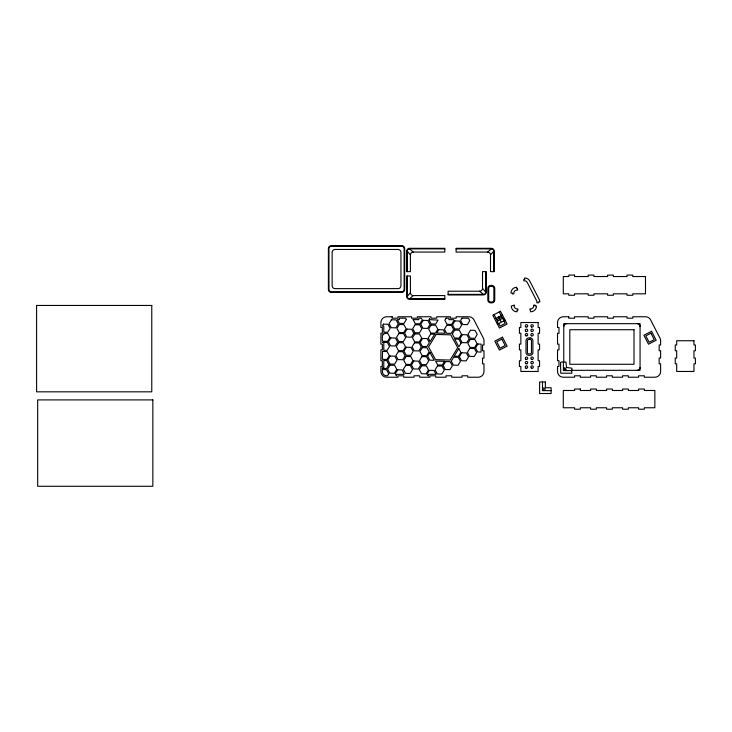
<?xml version="1.0" encoding="UTF-8"?>
<svg xmlns="http://www.w3.org/2000/svg" width="732" height="732" viewBox="0 0 732 732"><rect width="100%" height="100%" fill="white"/><g stroke="black" fill="none" stroke-linecap="round" stroke-linejoin="round"><path stroke-width="1.1" d="M407.248 296.442L410.414 292.699L410.414 276.001L406.672 276.001L406.672 296.442A2.882 2.882 0 0 0 409.554 299.315L444.827 299.315L444.827 295.572L413.296 295.572L409.554 298.748A2.306 2.306 0 0 1 407.248 296.442L407.248 276.001M491.373 248.889L487.631 252.055L456.1 252.055L456.1 248.313L491.373 248.313A2.882 2.882 0 0 1 494.246 251.186L494.246 271.636L490.504 271.636L490.504 254.937L493.679 251.186A2.306 2.306 0 0 0 491.373 248.889L456.1 248.889M495.765 318.576L502.481 315.108M496.744 319.692L501.859 317.048M407.248 271.636L407.248 251.186A2.306 2.306 0 0 1 409.554 248.889L444.827 248.889M409.554 248.889L413.296 252.055L444.827 252.055L444.827 248.313L409.554 248.313A2.882 2.882 0 0 0 406.672 251.186L406.672 271.636L410.414 271.636L410.414 254.937L407.248 251.186M483.367 294.383L479.625 291.208L448.103 291.208L448.103 294.95L483.367 294.95A2.882 2.882 0 0 0 486.249 292.077L486.249 271.636L482.507 271.636L482.507 288.335L485.673 292.077A2.306 2.306 0 0 1 483.367 294.383L448.103 294.383M409.554 298.748L444.827 298.748M566.037 370.319L563.759 370.319L563.759 368.04M571.189 370.319L640.061 370.319L640.061 323.672L563.759 323.672L563.759 362.349M572.031 370.593L563.393 370.593L563.393 361.956M551.123 390.632L542.485 390.632L542.485 381.994M499.224 311.933L502.857 318.969M503.515 320.25L505.162 323.443L500.048 326.088L498.565 323.215M498.318 316.453L500.953 321.568M494.109 314.577L497.87 321.879M493.679 251.186L493.679 271.636M485.673 271.636L485.673 292.077M487.631 252.055A2.882 2.882 0 0 1 490.504 254.937M482.507 288.335A2.882 2.882 0 0 1 479.625 291.208M413.296 295.572A2.882 2.882 0 0 1 410.414 292.699M410.414 254.937A2.882 2.882 0 0 1 413.296 252.055M640.061 367.437A2.882 2.882 0 0 1 637.179 370.319M637.179 323.672A2.882 2.882 0 0 1 640.061 326.554M563.759 326.554A2.882 2.882 0 0 1 566.641 323.672M566.211 370.282A2.882 2.882 0 0 1 563.796 367.867M560.52 362.743L560.767 373.219L571.774 373.219L571.939 368.187L566.522 367.464L565.955 362.157L561.224 361.974L560.52 362.743M383.376 324.157L382.351 326.079L383.788 326.079L383.788 332.127L387.759 332.227L390.156 328.311L387.969 324.276L383.376 324.157M391.455 319.765L389.058 323.681L391.254 327.716L395.847 327.845L398.245 323.919L396.058 319.884L391.455 319.765M382.745 342.292L383.788 342.677L383.788 350.28L387.127 350.372L389.534 346.456L387.338 342.411L382.745 342.292M389.955 337.47L387.548 341.387L382.955 341.268L382.351 340.151L382.351 334.716L383.788 334.716L383.788 333.335L387.759 333.435L389.955 337.47M382.543 351.452L382.351 359.266L386.926 359.531L389.323 355.615L387.137 351.57L382.543 351.452M390.833 337.9L388.436 341.817L390.623 345.861L395.216 345.98L397.622 342.064L395.426 338.019L390.833 337.9M399.343 324.532L396.936 328.448L399.132 332.493L403.725 332.612L406.123 328.695L403.936 324.651L399.343 324.532M406.333 319.536L403.936 323.452L399.343 323.334L397.339 319.637L399.361 319.637L399.361 318.2L405.61 318.2L406.333 319.536M398.922 333.508L396.524 337.434L398.711 341.469L403.305 341.588L405.711 337.672L403.515 333.636L398.922 333.508M390.211 356.036L387.804 359.961L390 363.996L394.594 364.115L396.991 360.199L394.804 356.164L390.211 356.036M398.711 342.668L396.314 346.584L398.51 350.628L403.103 350.747L405.501 346.831L403.305 342.796L398.711 342.668M407.01 329.125L404.613 333.042L406.8 337.077L411.393 337.196L413.8 333.28L411.604 329.244L407.01 329.125M413.132 319.637L415.309 323.709L419.903 323.828L422.3 319.911L421.376 318.2L418.777 318.2L418.777 319.637L413.132 319.637M388.902 364.591L386.505 368.507L382.351 368.397L382.351 367.903L383.788 367.903L383.788 360.473L386.716 360.547L388.902 364.591M390 365.195L387.603 369.12L389.79 373.155L394.383 373.274L396.79 369.358L394.594 365.323L390 365.195M398.3 351.653L395.893 355.569L398.089 359.604L402.682 359.723L405.08 355.807L402.893 351.772L398.3 351.653M415.099 324.733L412.702 328.65L414.888 332.685L419.482 332.804L421.888 328.888L419.692 324.852L415.099 324.733M388.701 373.75L387.448 375.791L386.67 375.791A4.319 4.319 0 0 1 382.351 371.463L382.351 369.605L386.505 369.706L388.701 373.75M406.388 347.261L403.982 351.177L406.178 355.212L410.771 355.34L413.168 351.415L410.981 347.38L406.388 347.261M414.888 333.893L412.491 337.809L414.687 341.844L419.28 341.963L421.678 338.047L419.482 334.012L414.888 333.893M423.188 320.342L420.781 324.258L422.977 328.293L427.57 328.421L429.977 324.496L427.781 320.46L423.188 320.342M397.668 369.788L395.271 373.704L396.396 375.791L396.524 374.345L404.21 374.345L402.261 369.907L397.668 369.788M406.178 356.42L403.78 360.336L405.967 364.371L410.56 364.49L412.967 360.574L410.771 356.539L406.178 356.42M414.477 342.869L412.07 346.785L414.266 350.82L418.86 350.948L421.257 347.032L419.07 342.988L414.477 342.869M429.547 318.759L428.87 319.866L431.066 323.91L435.659 324.029L438.056 320.113L429.547 319.637L429.547 318.759M405.757 365.396L403.359 369.312L405.546 373.357L410.14 373.476L412.546 369.559L410.35 365.515L405.757 365.396M422.565 338.477L420.159 342.393L422.355 346.437L426.948 346.556L429.345 342.64L427.159 338.596L422.565 338.477M431.066 325.109L428.668 329.025L430.855 333.069L435.449 333.188L437.855 329.272L435.659 325.228L431.066 325.109M413.845 361.004L411.448 364.92L413.635 368.965L418.228 369.084L420.635 365.167L418.439 361.123L413.845 361.004M422.355 347.636L419.948 351.552L422.144 355.596L426.738 355.715L429.144 351.799L426.948 347.755L422.355 347.636M430.645 334.085L428.247 338.001L430.151 341.515L434.643 334.195L430.645 334.085M421.934 356.612L419.537 360.537L421.724 364.573L426.317 364.692L428.723 360.775L426.527 356.74L421.934 356.612M438.733 329.702L436.702 333.023L445.193 333.243L443.327 329.821L438.733 329.702M436.171 334.451L428.559 346.867L435.513 359.668L450.079 360.053L457.692 347.636L450.738 334.826L436.171 334.451M446.099 318.2L444.846 320.25L447.032 324.285L451.626 324.404L454.032 320.488L453.575 319.637L448.963 319.637L448.963 318.2L446.099 318.2M421.733 365.771L419.326 369.697L421.522 373.732L426.115 373.851L428.513 369.935L426.326 365.899L421.733 365.771M429.922 352.394L427.625 356.145L429.812 360.181L434.213 360.3L429.922 352.394M446.822 325.31L444.425 329.226L446.621 333.261L451.214 333.38L453.611 329.464L451.415 325.429L446.822 325.31M454.911 320.918L452.513 324.834L454.7 328.869L459.293 328.997L461.7 325.072L459.504 321.037L454.911 320.918M429.4 370.365L426.994 374.281L427.808 375.791L428.531 375.791L428.531 374.345L436.089 374.345L433.994 370.483L429.4 370.365M454.709 330.077L452.303 333.993L454.499 338.028L459.092 338.157L461.489 334.231L459.303 330.196L454.709 330.077M461.974 318.2L460.602 320.442L462.789 324.486L467.382 324.605L469.788 320.689L468.443 318.2L461.974 318.2M437.489 365.973L435.083 369.889L437.279 373.933L441.872 374.052L444.269 370.136L442.082 366.092L437.489 365.973M444.571 361.352L442.293 365.067L437.699 364.948L435.613 361.114L444.571 361.352M445.578 361.581L443.171 365.497L445.367 369.541L449.96 369.66L452.358 365.744L450.171 361.7L445.578 361.581M462.377 334.661L459.971 338.577L462.167 342.622L466.76 342.741L469.157 338.825L466.97 334.78L462.377 334.661M461.078 343.217L458.873 346.803L454.673 339.062L458.882 339.172L461.078 343.217M458.799 348.569L454.142 356.173L458.461 356.292L460.867 352.376L458.799 348.569M453.666 357.189L451.26 361.114L453.456 365.149L458.049 365.268L460.446 361.352L458.259 357.317L453.666 357.189M470.466 330.269L468.059 334.195L470.255 338.23L474.848 338.349L477.246 334.433L475.059 330.397L470.466 330.269M461.746 352.806L459.348 356.722L461.544 360.757L466.138 360.876L468.535 356.96L466.339 352.925L461.746 352.806M470.255 339.428L467.858 343.354L470.045 347.389L474.638 347.508L477.044 343.592L474.848 339.557L470.255 339.428M469.834 348.414L467.437 352.33L469.633 356.365L474.226 356.484L476.623 352.568L474.428 348.533L469.834 348.414M477.923 344.022L475.526 347.938L477.722 351.973L481.107 352.065L481.107 344.104L477.923 344.022M500.505 311.274L492.828 315.236L499.425 328.028L507.102 324.066L500.505 311.274M502.527 318.329L497.403 320.973L497.449 324.194L505.126 320.232L502.527 318.329M502.481 337.187L494.805 341.149L499.425 350.106L507.102 346.145L502.481 337.187M501.859 339.126L496.744 341.771L500.048 348.167L505.162 345.522L501.859 339.126M651.562 331.276L643.886 335.238L648.506 344.196L656.183 340.234L651.562 331.276M650.949 333.216L645.825 335.86L649.128 342.256L654.243 339.611L650.949 333.216M401.813 245.714L331.276 245.714A2.882 2.882 0 0 0 328.394 248.596L328.394 289.479A2.882 2.882 0 0 0 331.276 292.361L401.813 292.361A2.882 2.882 0 0 0 404.695 289.479L404.695 248.596A2.882 2.882 0 0 0 401.813 245.714M401.813 246.291L331.276 246.291A2.306 2.306 0 0 0 328.97 248.596L328.97 289.479A2.306 2.306 0 0 0 331.276 291.784L401.813 291.784A2.306 2.306 0 0 0 404.119 289.479L404.119 248.596A2.306 2.306 0 0 0 401.813 246.291M398.071 249.466L335.018 249.466A2.882 2.882 0 0 0 332.136 252.339L332.136 285.736A2.882 2.882 0 0 0 335.018 288.618L398.071 288.618A2.882 2.882 0 0 0 400.953 285.736L400.953 252.339A2.882 2.882 0 0 0 398.071 249.466M574.547 275.095L568.782 275.095L568.782 276.54L563.292 276.54L563.292 293.816L568.782 293.816L568.782 295.252L574.547 295.252L574.547 293.816L588.199 293.816L588.199 295.252L593.954 295.252L593.954 293.816L607.615 293.816L607.615 295.252L613.37 295.252L613.37 293.816L627.031 293.816L627.031 295.252L632.787 295.252L632.787 293.816L645.487 293.816L645.487 276.54L632.787 276.54L632.787 275.095L627.031 275.095L627.031 276.54L613.37 276.54L613.37 275.095L607.615 275.095L607.615 276.54L593.954 276.54L593.954 275.095L588.199 275.095L588.199 276.54L574.547 276.54L574.547 275.095M524.661 279.395L523.792 279.395L523.792 280.832L524.661 280.832A2.882 2.882 0 0 1 527.223 282.396L536.583 300.623A2.882 2.882 0 0 1 536.904 301.987L536.904 302.801L538.34 302.801L538.34 301.941L539.777 301.941A5.755 5.755 0 0 0 539.145 299.306L529.785 281.079A5.755 5.755 0 0 0 524.661 277.959L524.661 279.395M491.867 285.443L490.705 285.443A2.882 2.882 0 0 0 487.823 288.326L487.823 299.974A2.882 2.882 0 0 0 490.705 302.856L491.867 302.856A2.882 2.882 0 0 0 494.75 299.974L494.75 288.326A2.882 2.882 0 0 0 491.867 285.443M491.867 286.313L490.705 286.313A2.013 2.013 0 0 0 488.692 288.326L488.692 299.974A2.013 2.013 0 0 0 490.705 301.987L491.867 301.987A2.013 2.013 0 0 0 493.88 299.974L493.88 288.326A2.013 2.013 0 0 0 491.867 286.313M517.588 288.728L516.719 288.728L516.719 287.292A5.755 5.755 0 0 0 510.963 293.047L512.4 293.047L512.4 293.916L513.846 293.916L513.846 293.047A2.882 2.882 0 0 1 516.719 290.174L517.588 290.174L517.588 288.728M514.166 305.189L511.284 306.049A5.755 5.755 0 0 0 517.048 311.814L517.048 310.368L517.908 310.368L517.908 308.931L517.048 308.931A2.882 2.882 0 0 1 514.166 306.049L514.166 305.189M535.037 305.189L533.591 305.189L533.591 306.049A2.882 2.882 0 0 1 530.718 308.931L529.849 308.931L530.718 311.814A5.755 5.755 0 0 0 536.474 306.049L535.037 306.049L535.037 305.189M151.771 305.454L36.6 305.454L36.6 391.83L151.771 391.83L151.771 305.454M392.16 316.764L386.67 316.764A5.755 5.755 0 0 0 380.905 322.519L380.905 327.524L382.351 327.524L382.351 333.28L380.905 333.28L380.905 344.113L382.351 344.113L382.351 349.869L380.905 349.869L380.905 360.711L382.351 360.711L382.351 366.467L380.905 366.467L380.905 371.463A5.755 5.755 0 0 0 386.67 377.227L397.961 377.227L397.961 375.791L403.725 375.791L403.725 377.227L413.964 377.227L413.964 375.791L419.72 375.791L419.72 377.227L429.968 377.227L429.968 375.791L435.723 375.791L435.723 377.227L445.971 377.227L445.971 375.791L451.726 375.791L451.726 377.227L461.965 377.227L461.965 375.791L467.73 375.791L467.73 377.227L478.225 377.227A5.755 5.755 0 0 0 483.98 371.463L483.98 363.822L482.544 363.822L482.544 358.058L483.98 358.058L483.98 350.729L482.544 350.729L482.544 344.973L483.98 344.973L483.98 340.746A5.755 5.755 0 0 0 483.349 338.111L473.988 319.893A5.755 5.755 0 0 0 468.864 316.764L456.164 316.764L456.164 318.2L450.409 318.2L450.409 316.764L436.748 316.764L436.748 318.2L430.992 318.2L430.992 316.764L417.332 316.764L417.332 318.2L411.576 318.2L411.576 316.764L397.924 316.764L397.924 318.2L392.16 318.2L392.16 316.764M568.782 316.764L563.292 316.764A5.755 5.755 0 0 0 557.528 322.519L557.528 327.524L558.973 327.524L558.973 333.28L557.528 333.28L557.528 344.113L558.973 344.113L558.973 349.869L557.528 349.869L557.528 360.711L558.973 360.711L558.973 366.467L557.528 366.467L557.528 371.463A5.755 5.755 0 0 0 563.292 377.227L574.583 377.227L574.583 375.791L580.348 375.791L580.348 377.227L590.587 377.227L590.587 375.791L596.351 375.791L596.351 377.227L606.59 377.227L606.59 375.791L612.345 375.791L612.345 377.227L622.593 377.227L622.593 375.791L628.349 375.791L628.349 377.227L638.597 377.227L638.597 375.791L644.352 375.791L644.352 377.227L654.847 377.227A5.755 5.755 0 0 0 660.612 371.463L660.612 363.822L659.166 363.822L659.166 358.058L660.612 358.058L660.612 350.729L659.166 350.729L659.166 344.973L660.612 344.973L660.612 340.746A5.755 5.755 0 0 0 659.971 338.111L650.611 319.893A5.755 5.755 0 0 0 645.487 316.764L632.787 316.764L632.787 318.2L627.031 318.2L627.031 316.764L613.37 316.764L613.37 318.2L607.615 318.2L607.615 316.764L593.954 316.764L593.954 318.2L588.199 318.2L588.199 316.764L574.547 316.764L574.547 318.2L568.782 318.2L568.782 316.764M538.13 322.519L520.855 322.519L520.855 327.524L519.409 327.524L519.409 333.28L520.855 333.28L520.855 344.113L519.409 344.113L519.409 349.869L520.855 349.869L520.855 360.711L519.409 360.711L519.409 366.467L520.855 366.467L520.855 371.463L538.13 371.463L538.13 366.467L539.566 366.467L539.566 360.711L538.13 360.711L538.13 349.869L539.566 349.869L539.566 344.113L538.13 344.113L538.13 333.28L539.566 333.28L539.566 327.524L538.13 327.524L538.13 322.519M634.013 329.72L569.807 329.72L569.807 364.271L634.013 364.271L634.013 329.72M530.041 337.937L528.879 337.937A2.882 2.882 0 0 0 525.997 340.819L525.997 352.458A2.882 2.882 0 0 0 528.879 355.34L530.041 355.34A2.882 2.882 0 0 0 532.914 352.458L532.914 340.819A2.882 2.882 0 0 0 530.041 337.937M530.041 339.373L528.879 339.373A1.437 1.437 0 0 0 527.433 340.819L527.433 352.458A1.437 1.437 0 0 0 528.879 353.904L530.041 353.904A1.437 1.437 0 0 0 531.478 352.458L531.478 340.819A1.437 1.437 0 0 0 530.041 339.373M693.963 340.746L676.688 340.746L676.688 344.973L675.243 344.973L675.243 350.729L676.688 350.729L676.688 358.058L675.243 358.058L675.243 363.822L676.688 363.822L676.688 371.463L693.963 371.463L693.963 363.822L695.4 363.822L695.4 358.058L693.963 358.058L693.963 350.729L695.4 350.729L695.4 344.973L693.963 344.973L693.963 340.746M545.367 381.994L539.603 381.994L539.603 393.514L551.123 393.514L551.123 387.75L545.367 387.75L545.367 381.994M580.348 389.04L574.583 389.04L574.583 390.485L563.292 390.485L563.292 407.761L574.583 407.761L574.583 409.197L580.348 409.197L580.348 407.761L590.587 407.761L590.587 409.197L596.351 409.197L596.351 407.761L606.59 407.761L606.59 409.197L612.345 409.197L612.345 407.761L622.593 407.761L622.593 409.197L628.349 409.197L628.349 407.761L638.597 407.761L638.597 409.197L644.352 409.197L644.352 407.761L654.847 407.761L654.847 390.485L644.352 390.485L644.352 389.04L638.597 389.04L638.597 390.485L628.349 390.485L628.349 389.04L622.593 389.04L622.593 390.485L612.345 390.485L612.345 389.04L606.59 389.04L606.59 390.485L596.351 390.485L596.351 389.04L590.587 389.04L590.587 390.485L580.348 390.485L580.348 389.04M152.842 399.901L37.671 399.901L37.671 486.286L152.842 486.286L152.842 399.901M525.887 359.293A1.217 1.217 0 0 0 527.717 358.232A1.217 1.217 0 0 0 525.887 357.179A1.217 1.217 0 0 0 525.887 359.293M531.469 359.293A1.217 1.217 0 0 0 533.308 358.232A1.217 1.217 0 0 0 531.469 357.179A1.217 1.217 0 0 0 531.469 359.293M525.887 363.713A1.217 1.217 0 0 0 527.717 362.651A1.217 1.217 0 0 0 525.887 361.599A1.217 1.217 0 0 0 525.887 363.713M531.469 363.713A1.217 1.217 0 0 0 533.308 362.651A1.217 1.217 0 0 0 531.469 361.599A1.217 1.217 0 0 0 531.469 363.713M525.887 368.132A1.217 1.217 0 0 0 527.717 367.08A1.217 1.217 0 0 0 525.887 366.018A1.217 1.217 0 0 0 525.887 368.132M531.469 368.132A1.217 1.217 0 0 0 533.308 367.08A1.217 1.217 0 0 0 531.469 366.018A1.217 1.217 0 0 0 531.469 368.132M531.469 335.787A1.217 1.217 0 0 0 533.308 334.734A1.217 1.217 0 0 0 531.469 333.673A1.217 1.217 0 0 0 531.469 335.787M525.887 335.787A1.217 1.217 0 0 0 527.717 334.734A1.217 1.217 0 0 0 525.887 333.673A1.217 1.217 0 0 0 525.887 335.787M531.469 331.367A1.217 1.217 0 0 0 533.308 330.315A1.217 1.217 0 0 0 531.469 329.254A1.217 1.217 0 0 0 531.469 331.367M525.887 331.367A1.217 1.217 0 0 0 527.717 330.315A1.217 1.217 0 0 0 525.887 329.254A1.217 1.217 0 0 0 525.887 331.367M531.469 326.948A1.217 1.217 0 0 0 533.308 325.886A1.217 1.217 0 0 0 531.469 324.834A1.217 1.217 0 0 0 531.469 326.948M525.887 326.948A1.217 1.217 0 0 0 527.717 325.886A1.217 1.217 0 0 0 525.887 324.834A1.217 1.217 0 0 0 525.887 326.948M543.263 390.119A1.144 1.144 0 0 0 545.029 389.232A1.144 1.144 0 0 0 543.382 388.143A1.144 1.144 0 0 0 543.263 390.119M564.143 370.072A1.144 1.144 0 0 0 565.937 369.239A1.144 1.144 0 0 0 564.326 368.095A1.144 1.144 0 0 0 564.143 370.072"/></g></svg>
